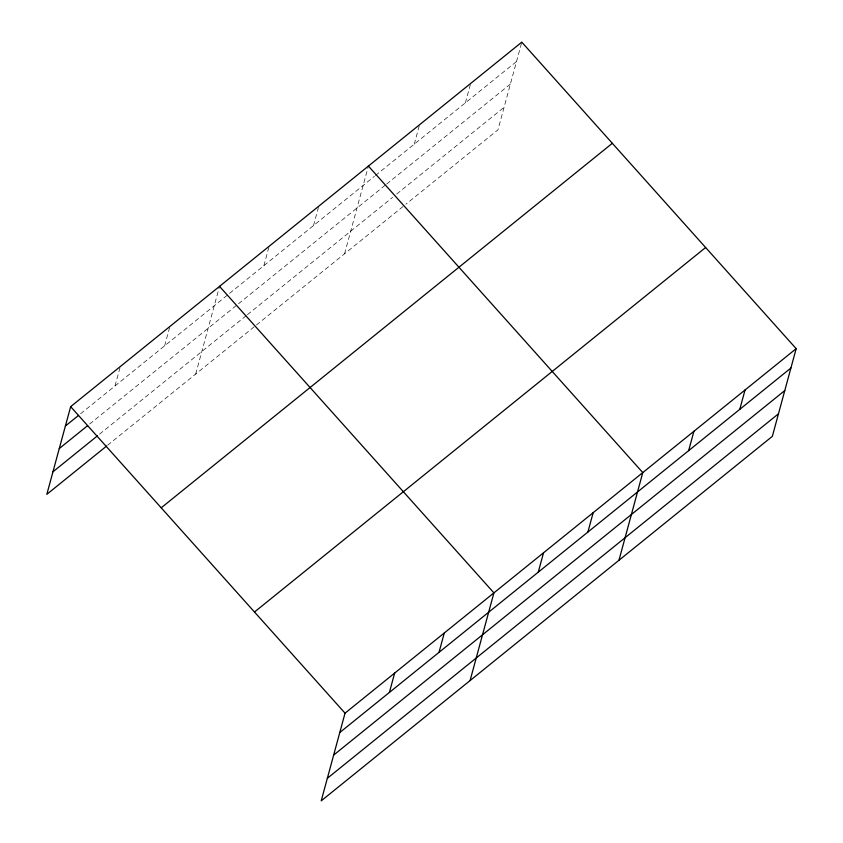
<?xml version="1.0" encoding="UTF-8"?>
<svg xmlns="http://www.w3.org/2000/svg" width="843" height="843" viewBox="0 0 843 843"><rect width="100%" height="100%" fill="white"/><g stroke="black" fill="none" stroke-linecap="round" stroke-linejoin="round"><path stroke-width="0.63" stroke-dasharray="4.21 3.16" d="M115.017 385.925L119.948 367.769M164.638 345.83L169.907 326.462M195.702 374.05L219.528 286.367M263.891 265.64L268.822 247.484M313.512 225.545L318.443 207.389M344.576 253.764L368.075 167.293M414.271 144.142L419.529 124.775M465.399 102.825L470.331 84.669M521.459 43.362L497.96 129.833L405.936 204.185M80.58 413.755L374.387 176.366M375.409 175.534L516.527 61.518M89.653 424.018L237.515 304.555M238.527 303.733L385.651 184.859M386.674 184.037L510.405 84.058M99.548 434.156L246.388 315.503M247.41 314.681L392.627 197.346M396.716 194.038L504.093 107.282M107.598 445.241L255.461 325.767M256.472 324.955L404.914 205.018"/><path stroke-width="1.26" d="M796.171 348.665L345.04 713.167L321.215 800.85L772.346 436.337L796.171 348.665L521.785 42.15L70.654 406.663L46.829 494.335L106.587 446.063M389.392 692.44L394.661 673.072M439.024 652.345L444.282 632.977M470.088 680.564L493.914 592.882L219.528 286.367M538.266 572.155L543.535 552.787M587.898 532.059L593.156 512.692M618.962 560.279L642.777 472.596L368.402 166.082M688.647 450.657L693.915 431.289M739.775 409.34L745.043 389.972M65.396 426.031L78.557 415.388M59.263 448.571L87.63 425.652M52.961 471.795L97.514 435.789M161.203 507.813L612.334 143.299M254.491 612.018L705.623 247.515M339.771 732.535L790.903 368.033M333.649 755.086L784.78 390.572M327.337 778.31L778.468 413.797M70.654 406.663L345.04 713.167"/></g></svg>
